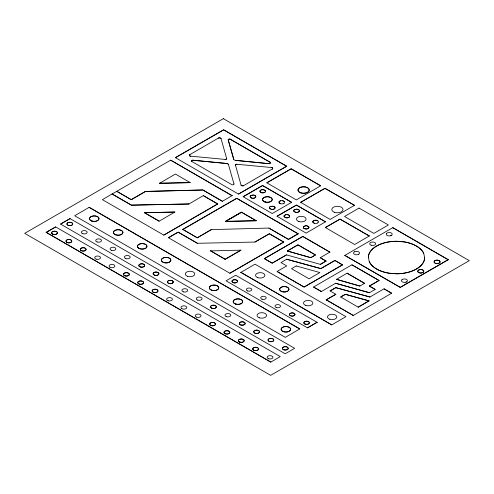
<?xml version="1.0" encoding="UTF-8"?>
<svg xmlns="http://www.w3.org/2000/svg" width="494" height="494" viewBox="0 0 494 494"><rect width="100%" height="100%" fill="white"/><g stroke="black" fill="none" stroke-linecap="round" stroke-linejoin="round"><path stroke-width="0.74" d="M250.174 196.878L250.186 196.39M259.912 190.95L260.449 192.215M269.44 207.511L269.619 208.406L271.126 209.295A2.816 1.624 0 0 0 273.917 209.098L274.442 208.801A2.816 1.624 0 0 0 274.837 207.196L274.479 206.764M278.98 202.003L279.153 202.904M284.05 216.44L284.056 215.952M293.782 210.994L293.788 210.506M303.316 227.067L303.489 227.969L304.366 228.636M312.844 222.047L312.85 221.559M250.186 196.458L250.384 195.982M259.912 191.011L261.011 189.881M269.44 207.573L269.638 207.103M278.98 202.071L279.548 201.231L280.709 200.725M284.056 216.014L284.254 215.538M293.788 210.574L293.986 210.098M303.316 227.129L303.514 226.66M312.85 221.627L313.424 220.787M250.384 196.05L250.754 195.618M269.638 207.165L270.014 206.739M279.172 201.657C280.499 200.305 283.093 200.268 284.377 201.688M284.254 215.606L285.791 214.668M293.986 210.16L294.356 209.734M303.514 226.721L305.761 225.684L307.836 226.079M313.048 221.219C314.314 219.799 317.024 219.799 318.247 221.244A2.816 1.624 0 0 1 317.852 222.856M354.433 251.779L353.963 252.199A2.97 1.717 0 0 0 354.433 254.268A2.97 1.717 0 0 0 358.02 254.546L358.638 254.206M386.641 233.427L387.111 233.007A2.97 1.717 0 0 1 391.31 233.007A2.97 1.717 0 0 1 391.31 235.434L390.698 235.706A2.97 1.717 0 0 1 387.111 235.434A2.97 1.717 0 0 1 386.641 233.359M401.894 279.87L402.363 279.456A2.97 1.717 0 0 1 406.568 279.456A2.97 1.717 0 0 1 406.568 281.876L405.951 282.154A2.97 1.717 0 0 1 402.363 281.876A2.97 1.717 0 0 1 401.894 279.808M131.231 199.7L145.421 191.425L202.867 189.943L222.417 201.293L202.867 190.011L145.421 191.487L131.231 199.7L116.788 191.357L112.119 193.975L131.398 205.109L188.93 203.985L131.398 205.171L112.119 194.043M197.26 237.818L211.451 229.549L197.26 237.818L182.817 229.414L236.731 198.285L298.154 233.816L288.447 239.417L268.897 228.067L211.451 229.611M241.498 212.167L225.61 221.337L241.498 212.167L256.238 220.738L225.61 221.405L256.238 220.738M112.119 193.975L102.394 199.656L163.817 235.119L217.712 203.936L203.312 195.618L188.93 203.985M170.702 160.167L232.124 195.692L170.702 160.167L116.788 191.295L131.231 199.632M89.161 207.338L74.693 215.748L285.304 337.346L299.772 328.93L89.161 207.338L299.772 328.93M175.444 157.623L223.64 129.792L286.699 166.262L238.497 194.086L175.444 157.685L223.64 129.86L286.699 166.262M46.189 232.353L55.637 226.9L280.252 356.582L270.811 362.102L46.189 232.353L270.811 362.102M60.589 224.041L70.037 218.589L294.652 348.332L285.211 353.784L60.589 224.103L70.037 218.589M46.189 232.421L55.637 226.968M189.857 154.634L218.391 138.098A1.556 0.902 0 0 1 219.972 137.882A1.556 0.902 0 0 1 221.028 138.592L226.647 158.555A1.309 0.753 0 0 1 225.153 159.426L190.758 156.184A1.649 0.951 0 0 1 189.455 155.536A1.649 0.951 0 0 1 189.857 154.573L189.857 154.634A1.649 0.951 0 0 0 189.455 155.604A1.649 0.951 0 0 0 190.758 156.246L190.758 156.184M159.581 183.28L175.469 174.042L190.209 182.619L159.581 183.28L190.209 182.619M144.575 212.778L159.136 221.189L174.87 212.043L144.575 212.716L174.87 212.043M271.336 167.509L236.947 164.267A1.309 0.753 0 0 0 235.447 165.132L241.066 185.096A1.556 0.902 0 0 0 242.128 185.812A1.556 0.902 0 0 0 243.703 185.59L272.237 169.053A1.649 0.951 0 0 0 272.639 168.09A1.649 0.951 0 0 0 271.336 167.441L271.336 167.509A1.649 0.951 0 0 1 272.639 168.151A1.649 0.951 0 0 1 272.237 169.115L272.237 169.053M217.712 203.936L163.817 235.119M222.417 201.293L232.124 195.63M286.699 166.2L238.497 194.086M168.429 237.719L178.155 232.106L197.433 243.295L254.966 242.048L269.347 233.748L283.754 242.066L229.852 273.244L168.429 237.719L178.155 232.168L197.433 243.295M182.817 229.482L236.731 198.353L298.154 233.816M266.834 182.817L291.157 168.775L320.649 185.8L291.157 168.837L266.834 182.817L296.326 199.903L320.649 185.8M243.147 196.705L262.561 185.491L291.627 202.336L272.213 213.544L243.147 196.766L262.561 185.559L291.627 202.336M225.61 221.405L241.498 212.229M300.655 202.342L324.978 188.294L354.464 205.319L324.978 188.362L300.655 202.342L330.14 219.429L354.464 205.319M277.023 216.261L296.437 205.047L325.497 221.831L296.437 205.115L277.023 216.261L306.082 233.106L325.497 221.831M225.178 259.251L240.905 250.168L225.178 259.313L210.611 250.841L225.178 259.313M283.754 242.128L269.347 233.81L254.966 242.048M283.754 242.066L229.852 273.244M268.897 228.067L288.447 239.355L298.154 233.748M264.395 258.597L302.797 236.428L329.906 252.144L302.797 236.49L264.395 258.665L272.219 263.117L286.495 254.879L320.359 264.376L326.034 261.036L320.211 257.677L326.034 261.104M317.117 322.323L235.669 275.238L226.079 280.833L307.527 327.862L317.117 322.261L307.527 327.862M240.862 272.416L255.028 264.173L345.924 316.648L331.752 324.891L240.862 272.355L331.752 324.891M325.367 227.543L340.02 219.083L369.296 235.984L340.02 219.151L325.367 227.543L354.643 244.511L369.296 235.984M359.058 208.048L344.546 216.489L373.859 233.415L388.37 224.974L359.058 208.11M287.36 250.94L297.968 244.814L315.475 254.984L310.788 257.695L287.36 251.008L310.788 257.633L315.475 254.923L297.968 244.882L287.36 251.008M264.395 258.665L272.219 263.185L286.495 254.879M286.662 259.239L280.975 262.586L286.724 265.908L277.072 271.478L304.113 287.088L342.54 264.84L334.926 260.443L320.841 268.575L286.662 259.239L320.841 268.637L334.926 260.505L342.54 264.908M296.252 265.908L291.546 268.693L309.065 278.801L319.89 272.552L296.252 265.97M320.211 257.745L329.906 252.082M326.034 261.036L320.359 264.376M344.812 255.404L392.773 227.654L448.2 259.714L400.239 287.409L344.812 255.404L400.239 287.341L448.2 259.653M342.54 264.84L304.113 287.026L277.072 271.478M335.63 283.309L369.487 292.744L335.63 283.241L321.353 291.546L313.523 287.026L351.926 264.796L379.04 280.45L369.345 286.106L379.04 280.45M364.609 283.29L359.916 286.063L336.488 279.369L347.103 273.182L364.609 283.352L347.103 273.182M330.116 290.892L335.803 287.613L369.981 297.005L335.803 287.675L330.116 290.96L335.864 294.276L326.213 299.852L335.864 294.276M340.687 296.999L345.392 294.282L369.03 300.858L358.206 307.175L340.687 296.999L345.392 294.344L369.03 300.926M369.487 292.744L375.162 289.404L369.345 286.045M369.981 297.005L384.06 288.817L391.68 293.275L384.06 288.817M369.03 300.858L358.206 307.175M326.213 299.852L353.253 315.462L391.68 293.214M250.754 195.68L251.279 195.321M260.486 190.239L263.092 189.566L265.309 190.635A2.816 1.624 0 0 1 264.914 192.24L264.389 192.543A2.816 1.624 0 0 1 261.598 192.734L260.968 192.456M270.014 206.801L271.175 206.233M283.457 203.596L283.982 203.3M284.63 215.242L286.501 214.563L287.946 214.748M294.356 209.796L296.968 209.129L299.185 210.129A2.816 1.624 0 0 1 298.79 211.735L298.265 212.031A2.816 1.624 0 0 1 295.474 212.229L293.961 211.339M303.884 226.357L305.761 225.746M317.852 222.788L317.327 223.152A2.816 1.624 0 0 1 314.536 223.35L313.387 222.831L312.844 221.985M303.853 228.271L305.002 228.852A2.816 1.624 0 0 0 307.793 228.66L308.318 228.296A2.816 1.624 0 0 0 308.713 226.69L308.349 226.32M390.698 235.768L391.31 235.496M405.951 282.216L406.568 281.944M251.279 195.383L253.366 195.074M270.533 206.504L272.62 206.196M294.881 209.499L296.968 209.19M261.647 189.733L263.802 189.745L264.951 190.264M251.921 195.179L252.632 195.068M314.585 220.349L315.296 220.238M210.611 250.903L240.905 250.168M235.657 160.377L269.15 163.687L235.657 160.377A2.347 1.352 0 0 1 233.73 159.259L228.222 139.944A1.303 0.753 0 0 1 228.913 139.154A1.303 0.753 0 0 1 230.426 139.289L270.311 162.384A1.334 0.772 0 0 1 270.558 163.279A1.334 0.772 0 0 1 269.15 163.687M253.366 195.013L254.07 195.186M282.16 200.626L283.5 201.015M272.62 206.128L273.33 206.307M287.236 214.569L289.095 215.267M316.03 220.244L317.889 220.874M306.496 225.684L308.713 226.752A2.816 1.624 0 0 1 308.318 228.358M336.488 279.308L359.916 286.063M297.678 209.24L298.308 209.456M279.153 202.843L280.66 203.794M254.07 195.124L254.706 195.402M273.33 206.245L273.96 206.523M314.536 223.282L313.029 222.399M285.112 217.459L285.742 217.675A2.816 1.624 0 0 0 288.539 217.477L289.058 217.181A2.816 1.624 0 0 0 289.453 215.631L288.576 214.896M448.2 259.714L392.773 227.654M229.951 139.08L270.311 162.384M233.971 183.947L228.463 164.564A2.347 1.352 0 0 0 227.814 163.829L227.635 163.736A2.347 1.352 0 0 0 226.542 163.446L193.043 160.204A1.334 0.772 0 0 0 191.641 160.612A1.334 0.772 0 0 0 191.882 161.507L231.766 184.595A1.303 0.753 0 0 0 233.285 184.737A1.303 0.753 0 0 0 233.971 183.947L233.971 183.879M351.926 264.858L379.04 280.512M241.424 212.272L256.102 220.682M369.345 286.106L375.162 289.404M217.712 204.003L203.312 195.618M326.213 299.784L353.253 315.462M182.817 229.414L197.26 237.756M144.575 212.716L159.136 221.189M294.325 211.71L295.474 212.229A2.816 1.624 0 0 0 298.265 212.099L298.79 211.803A2.816 1.624 0 0 0 299.185 210.191L298.821 209.82M279.518 203.207L280.03 203.509M260.968 192.524L259.906 191.376M273.96 206.461L274.479 206.825M254.706 195.34L255.583 196.013A2.816 1.624 0 0 1 255.188 197.619L254.663 197.983A2.816 1.624 0 0 1 251.866 198.18L250.359 197.23M250.724 197.594L251.866 198.113A2.816 1.624 0 0 0 254.663 197.921M284.013 201.256L284.377 201.626A2.816 1.624 0 0 1 283.982 203.232L283.457 203.528A2.816 1.624 0 0 1 280.66 203.726M284.05 216.372L285.742 217.737A2.816 1.624 0 0 0 288.539 217.539L289.058 217.243A2.816 1.624 0 0 0 289.453 215.569M284.235 216.847L284.593 217.218M255.219 195.704L255.583 196.075A2.816 1.624 0 0 1 255.188 197.686M303.31 227.493L303.489 227.901M293.782 210.932L293.961 211.407M269.434 207.937L271.126 209.234A2.816 1.624 0 0 0 273.917 209.036L274.442 208.74A2.816 1.624 0 0 0 274.837 207.128M250.174 196.816L250.359 197.291M228.222 139.944L233.73 159.259M423.691 253.292L424.649 257.559A28.146 16.253 0 0 1 396.503 273.812L389.223 273.256A28.146 16.253 0 0 1 369.321 261.771L368.357 257.498A28.146 16.253 0 0 1 396.503 241.251L403.789 241.801A28.146 16.253 0 0 1 423.691 253.292A28.146 16.253 0 0 0 403.789 241.869L396.503 241.313A28.146 16.253 0 0 0 368.357 257.559M321.353 291.546L313.523 287.026M243.703 185.528L243.703 185.59A1.556 0.902 0 0 1 242.128 185.744A1.556 0.902 0 0 1 241.066 185.034L241.066 185.096M236.947 164.267L236.947 164.329A1.309 0.753 0 0 0 235.447 165.2L235.447 165.132M230.426 139.289L230.426 139.357A1.303 0.753 0 0 0 228.913 139.215A1.303 0.753 0 0 0 228.222 140.006M228.463 164.564L228.463 164.626A2.347 1.352 0 0 0 227.814 163.891L227.635 163.798A2.347 1.352 0 0 0 226.542 163.514L193.043 160.266A1.334 0.772 0 0 0 191.641 160.674A1.334 0.772 0 0 0 191.882 161.569L191.882 161.507M226.647 158.555L226.647 158.494A1.309 0.753 0 0 1 225.153 159.358M221.028 138.592L221.028 138.653A1.556 0.902 0 0 0 219.972 137.943A1.556 0.902 0 0 0 218.391 138.166L218.391 138.098M418.671 270.101A2.97 1.717 0 0 1 422.876 270.101A2.97 1.717 0 0 1 422.876 272.527M354.433 251.847A2.97 1.717 0 0 1 358.638 251.847A2.97 1.717 0 0 1 358.638 254.268M265.309 190.573A2.816 1.624 0 0 1 264.914 192.178L264.389 192.475A2.816 1.624 0 0 1 261.598 192.672M307.793 228.592A2.816 1.624 0 0 1 305.002 228.79M422.259 272.737A2.97 1.717 0 0 1 418.671 272.466A2.97 1.717 0 0 1 418.202 270.391M424.649 257.498A28.146 16.253 0 0 1 396.503 273.75L389.223 273.194A28.146 16.253 0 0 1 369.321 261.703M418.671 270.039L418.202 270.459A2.97 1.717 0 0 0 418.671 272.527A2.97 1.717 0 0 0 422.259 272.799L422.876 272.466A2.97 1.717 0 0 0 422.876 270.039A2.97 1.717 0 0 0 418.671 270.039M434.979 260.622L434.51 260.98A2.97 1.717 0 0 0 434.979 263.049A2.97 1.717 0 0 0 438.567 263.321L439.185 263.049A2.97 1.717 0 0 0 439.185 260.622A2.97 1.717 0 0 0 434.979 260.622M434.979 260.684L434.51 261.042A2.97 1.717 0 0 0 434.979 263.111A2.97 1.717 0 0 0 438.567 263.382L439.185 263.111A2.97 1.717 0 0 0 439.185 260.684A2.97 1.717 0 0 0 434.979 260.684M223.35 118.659L24.7 233.347L270.65 375.341L469.3 260.653L223.35 118.659M257.868 277.69A4.693 2.711 0 0 0 264.908 275.349A4.693 2.711 0 0 0 257.868 273.003A4.693 2.711 0 0 0 257.868 277.69M281.944 291.658A4.693 2.711 0 0 0 288.984 289.311A4.693 2.711 0 0 0 281.944 286.965A4.693 2.711 0 0 0 281.944 291.658M305.829 305.446A4.693 2.711 0 0 0 312.869 303.1A4.693 2.711 0 0 0 305.829 300.753A4.693 2.711 0 0 0 305.829 305.446M329.788 319.278A4.693 2.711 0 0 0 336.822 316.932A4.693 2.711 0 0 0 329.788 314.585A4.693 2.711 0 0 0 329.788 319.278M305.224 324.194A2.736 1.581 0 0 0 309.33 322.823A2.736 1.581 0 0 0 305.224 321.452A2.736 1.581 0 0 0 305.224 324.194M290.281 315.641A2.736 1.581 0 0 0 294.862 314.931A2.736 1.581 0 0 0 291.509 312.998A2.736 1.581 0 0 0 290.281 315.641M276.399 307.552A2.736 1.581 0 0 0 280.506 306.181A2.736 1.581 0 0 0 276.399 304.81A2.736 1.581 0 0 0 276.399 307.552M262.098 299.228A2.736 1.581 0 0 0 266.198 297.857A2.736 1.581 0 0 0 262.098 296.486A2.736 1.581 0 0 0 262.098 299.228M247.704 290.978A2.736 1.581 0 0 0 251.81 289.614A2.736 1.581 0 0 0 247.704 288.243A2.736 1.581 0 0 0 247.704 290.978M233.353 282.698A2.736 1.581 0 0 0 237.46 281.327A2.736 1.581 0 0 0 233.353 279.962A2.736 1.581 0 0 0 233.353 282.698A2.736 1.581 0 0 0 237.46 281.265A2.736 1.581 0 0 0 233.353 279.894A2.736 1.581 0 0 0 233.353 282.63M91.865 221.071A4.767 2.754 0 0 0 99.016 218.688A4.767 2.754 0 0 0 91.865 216.304A4.767 2.754 0 0 0 91.865 221.071M115.781 234.878A4.767 2.754 0 0 0 122.932 232.495A4.767 2.754 0 0 0 115.781 230.111A4.767 2.754 0 0 0 115.781 234.878M139.814 248.754A4.767 2.754 0 0 0 146.965 246.37A4.767 2.754 0 0 0 139.814 243.987A4.767 2.754 0 0 0 139.814 248.754M163.705 262.549A4.767 2.754 0 0 0 170.862 260.165A4.767 2.754 0 0 0 163.705 257.782A4.767 2.754 0 0 0 163.705 262.549A4.767 2.754 0 0 0 170.862 260.103A4.767 2.754 0 0 0 163.705 257.72A4.767 2.754 0 0 0 163.705 262.487M187.64 276.368A4.767 2.754 0 0 0 194.79 273.985A4.767 2.754 0 0 0 187.64 271.601A4.767 2.754 0 0 0 187.64 276.368M211.654 290.231A4.767 2.754 0 0 0 218.805 287.848A4.767 2.754 0 0 0 211.654 285.464A4.767 2.754 0 0 0 211.654 290.231M235.57 304.038A4.767 2.754 0 0 0 242.721 301.655A4.767 2.754 0 0 0 235.57 299.271A4.767 2.754 0 0 0 235.57 304.038M259.418 317.809A4.767 2.754 0 0 0 266.575 315.425A4.767 2.754 0 0 0 259.418 313.042A4.767 2.754 0 0 0 259.418 317.809M283.488 331.702A4.767 2.754 0 0 0 290.639 329.319A4.767 2.754 0 0 0 283.488 326.874A4.767 2.754 0 0 0 283.488 331.641A4.767 2.754 0 0 0 290.639 329.257A4.767 2.754 0 0 0 283.488 326.935A4.767 2.754 0 0 0 283.488 331.702M68.388 225.437A2.89 1.667 0 0 0 72.729 223.986A2.89 1.667 0 0 0 68.388 222.541A2.89 1.667 0 0 0 68.388 225.437M82.819 233.705A2.89 1.667 0 0 0 87.16 232.254A2.89 1.667 0 0 0 82.819 230.809A2.89 1.667 0 0 0 82.819 233.705M97.164 241.986A2.89 1.667 0 0 0 101.505 240.541A2.89 1.667 0 0 0 97.164 239.096A2.89 1.667 0 0 0 97.164 241.986M111.527 250.341A2.89 1.667 0 0 0 115.868 248.896A2.89 1.667 0 0 0 111.527 247.451A2.89 1.667 0 0 0 111.527 250.341M125.847 258.609A2.89 1.667 0 0 0 130.188 257.164A2.89 1.667 0 0 0 125.847 255.713A2.89 1.667 0 0 0 125.847 258.609M140.296 266.951A2.89 1.667 0 0 0 144.631 265.5A2.89 1.667 0 0 0 140.296 264.055A2.89 1.667 0 0 0 140.296 266.951A2.89 1.667 0 0 0 144.631 265.439A2.89 1.667 0 0 0 140.296 263.994A2.89 1.667 0 0 0 140.296 266.884M154.573 275.189A2.89 1.667 0 0 0 158.907 273.744A2.89 1.667 0 0 0 154.573 272.237A2.89 1.667 0 0 0 154.573 275.127A2.89 1.667 0 0 0 158.907 273.682A2.89 1.667 0 0 0 154.573 272.299A2.89 1.667 0 0 0 154.573 275.189M168.312 283.204A2.89 1.667 0 0 0 173.147 282.457A2.89 1.667 0 0 0 169.609 280.345A2.89 1.667 0 0 0 168.312 283.142A2.89 1.667 0 0 0 173.147 282.395A2.89 1.667 0 0 0 169.609 280.413A2.89 1.667 0 0 0 168.312 283.204M183.385 291.831A2.89 1.667 0 0 0 187.726 290.379A2.89 1.667 0 0 0 183.385 288.934A2.89 1.667 0 0 0 183.385 291.831M197.748 300.124A2.89 1.667 0 0 0 202.089 298.672A2.89 1.667 0 0 0 197.748 297.227A2.89 1.667 0 0 0 197.748 300.124M211.389 308.077A2.89 1.667 0 0 0 216.224 307.324A2.89 1.667 0 0 0 212.686 305.28A2.89 1.667 0 0 0 211.389 308.077M226.419 316.673A2.89 1.667 0 0 0 230.754 315.228A2.89 1.667 0 0 0 226.419 313.776A2.89 1.667 0 0 0 226.419 316.673M240.794 324.972A2.89 1.667 0 0 0 245.129 323.527A2.89 1.667 0 0 0 240.794 322.014A2.89 1.667 0 0 0 240.794 324.91A2.89 1.667 0 0 0 245.129 323.459A2.89 1.667 0 0 0 240.794 322.076A2.89 1.667 0 0 0 240.794 324.972M255.2 333.289A2.89 1.667 0 0 0 259.535 331.845A2.89 1.667 0 0 0 255.2 330.4A2.89 1.667 0 0 0 255.2 333.228A2.89 1.667 0 0 0 259.535 331.777A2.89 1.667 0 0 0 255.2 330.332A2.89 1.667 0 0 0 255.2 333.289M269.471 341.527A2.89 1.667 0 0 0 273.812 340.082A2.89 1.667 0 0 0 269.471 338.637A2.89 1.667 0 0 0 269.471 341.527M283.846 349.826A2.89 1.667 0 0 0 288.181 348.381A2.89 1.667 0 0 0 283.846 346.868A2.89 1.667 0 0 0 283.846 349.764A2.89 1.667 0 0 0 288.181 348.319A2.89 1.667 0 0 0 283.846 346.936A2.89 1.667 0 0 0 283.846 349.826M210.543 325.33A2.89 1.667 0 0 0 215.384 324.577A2.89 1.667 0 0 0 211.84 322.533A2.89 1.667 0 0 0 210.543 325.33M254.169 350.431A2.89 1.667 0 0 0 258.51 348.986A2.89 1.667 0 0 0 254.169 347.541A2.89 1.667 0 0 0 254.169 350.431M268.6 358.768A2.89 1.667 0 0 0 272.941 357.323A2.89 1.667 0 0 0 268.6 355.871A2.89 1.667 0 0 0 268.6 358.768M224.863 333.592A2.89 1.667 0 0 0 229.704 332.845A2.89 1.667 0 0 0 226.159 330.801A2.89 1.667 0 0 0 224.863 333.592M168.084 300.729A2.89 1.667 0 0 0 172.418 299.284A2.89 1.667 0 0 0 168.084 297.839A2.89 1.667 0 0 0 168.084 300.729M196.698 317.185A2.89 1.667 0 0 0 201.033 315.74A2.89 1.667 0 0 0 196.698 314.295A2.89 1.667 0 0 0 196.698 317.185M181.823 308.682A2.89 1.667 0 0 0 186.664 307.929A2.89 1.667 0 0 0 183.12 305.885A2.89 1.667 0 0 0 181.823 308.682M239.825 342.151A2.89 1.667 0 0 0 244.166 340.706A2.89 1.667 0 0 0 239.825 339.261A2.89 1.667 0 0 0 239.825 342.151M124.951 275.831A2.89 1.667 0 0 0 129.286 274.38A2.89 1.667 0 0 0 124.951 272.935A2.89 1.667 0 0 0 124.951 275.831A2.89 1.667 0 0 0 129.286 274.318A2.89 1.667 0 0 0 124.951 272.873A2.89 1.667 0 0 0 124.951 275.763M139.24 284.081A2.89 1.667 0 0 0 143.581 282.636A2.89 1.667 0 0 0 139.24 281.185A2.89 1.667 0 0 0 139.24 284.081A2.89 1.667 0 0 0 143.581 282.568A2.89 1.667 0 0 0 139.24 281.123A2.89 1.667 0 0 0 139.24 284.019M109.921 267.229A2.89 1.667 0 0 0 114.756 266.482A2.89 1.667 0 0 0 111.218 264.438A2.89 1.667 0 0 0 109.921 267.229M153.004 292.108A2.89 1.667 0 0 0 157.845 291.361A2.89 1.667 0 0 0 154.301 289.311A2.89 1.667 0 0 0 153.004 292.108A2.89 1.667 0 0 0 157.845 291.293A2.89 1.667 0 0 0 154.301 289.249A2.89 1.667 0 0 0 153.004 292.04M96.145 259.134A2.89 1.667 0 0 0 100.486 257.689A2.89 1.667 0 0 0 96.145 256.244A2.89 1.667 0 0 0 96.145 259.134M81.14 250.612A2.89 1.667 0 0 0 85.975 249.865A2.89 1.667 0 0 0 82.436 247.821A2.89 1.667 0 0 0 81.14 250.612M53.093 234.341A2.89 1.667 0 0 0 57.428 232.896A2.89 1.667 0 0 0 53.093 231.451A2.89 1.667 0 0 0 53.093 234.341M67.462 242.64A2.89 1.667 0 0 0 71.803 241.196A2.89 1.667 0 0 0 67.462 239.744A2.89 1.667 0 0 0 67.462 242.64M264.963 201.978A4.847 2.797 0 0 0 272.231 199.551A4.847 2.797 0 0 0 264.963 197.131A4.847 2.797 0 0 0 264.963 201.978M298.839 221.534A4.847 2.797 0 0 0 306.107 219.108A4.847 2.797 0 0 0 298.839 216.687A4.847 2.797 0 0 0 298.839 221.534M300.79 192.888A5.638 3.254 0 0 0 309.25 190.067A5.638 3.254 0 0 0 300.79 187.183A5.638 3.254 0 0 0 300.79 192.821A5.638 3.254 0 0 0 309.25 190.005A5.638 3.254 0 0 0 300.79 187.251A5.638 3.254 0 0 0 300.79 192.888M334.611 212.346A5.638 3.254 0 0 0 343.064 209.53A5.638 3.254 0 0 0 334.611 206.708A5.638 3.254 0 0 0 334.611 212.346M371.21 245.24A2.97 1.717 0 0 0 375.668 243.752A2.97 1.717 0 0 0 371.21 242.27A2.97 1.717 0 0 0 371.21 245.24M264.963 201.91A4.847 2.797 0 0 0 272.231 199.49A4.847 2.797 0 0 0 264.963 197.063A4.847 2.797 0 0 0 264.963 201.91M281.944 291.59A4.693 2.711 0 0 0 288.984 289.249A4.693 2.711 0 0 0 281.944 286.903A4.693 2.711 0 0 0 281.944 291.59M290.281 315.573A2.736 1.581 0 0 0 294.862 314.869A2.736 1.581 0 0 0 291.509 312.93A2.736 1.581 0 0 0 290.281 315.573M305.224 324.126A2.736 1.581 0 0 0 309.33 322.761A2.736 1.581 0 0 0 305.224 321.39A2.736 1.581 0 0 0 305.224 324.126M235.57 303.977A4.767 2.754 0 0 0 242.721 301.593A4.767 2.754 0 0 0 235.57 299.203A4.767 2.754 0 0 0 235.57 303.977M211.654 290.169A4.767 2.754 0 0 0 218.805 287.786A4.767 2.754 0 0 0 211.654 285.402A4.767 2.754 0 0 0 211.654 290.169M138.826 248.254A4.767 2.754 0 0 0 146.804 247.019A4.767 2.754 0 0 0 140.963 243.647A4.767 2.754 0 0 0 138.826 248.254M114.793 234.378A4.767 2.754 0 0 0 122.771 233.143A4.767 2.754 0 0 0 116.93 229.772A4.767 2.754 0 0 0 114.793 234.378M91.865 221.009A4.767 2.754 0 0 0 99.016 218.626A4.767 2.754 0 0 0 91.865 216.242A4.767 2.754 0 0 0 91.865 221.009M269.471 341.465A2.89 1.667 0 0 0 273.812 340.02A2.89 1.667 0 0 0 269.471 338.575A2.89 1.667 0 0 0 269.471 341.465M211.988 308.275A2.89 1.667 0 0 0 216.323 306.83A2.89 1.667 0 0 0 211.988 305.385A2.89 1.667 0 0 0 211.988 308.275M68.388 225.369A2.89 1.667 0 0 0 72.729 223.924A2.89 1.667 0 0 0 68.388 222.479A2.89 1.667 0 0 0 68.388 225.369M53.093 234.28A2.89 1.667 0 0 0 57.428 232.828A2.89 1.667 0 0 0 53.093 231.383A2.89 1.667 0 0 0 53.093 234.28M67.462 242.579A2.89 1.667 0 0 0 71.803 241.128A2.89 1.667 0 0 0 67.462 239.683A2.89 1.667 0 0 0 67.462 242.579M81.14 250.551A2.89 1.667 0 0 0 85.975 249.803A2.89 1.667 0 0 0 82.436 247.753A2.89 1.667 0 0 0 81.14 250.551M210.543 325.262A2.89 1.667 0 0 0 215.384 324.515A2.89 1.667 0 0 0 211.84 322.471A2.89 1.667 0 0 0 210.543 325.262M224.863 333.53A2.89 1.667 0 0 0 229.704 332.783A2.89 1.667 0 0 0 226.159 330.739A2.89 1.667 0 0 0 224.863 333.53M239.825 342.089A2.89 1.667 0 0 0 244.166 340.644A2.89 1.667 0 0 0 239.825 339.193A2.89 1.667 0 0 0 239.825 342.089M254.169 350.37A2.89 1.667 0 0 0 258.51 348.925A2.89 1.667 0 0 0 254.169 347.48A2.89 1.667 0 0 0 254.169 350.37"/></g></svg>
